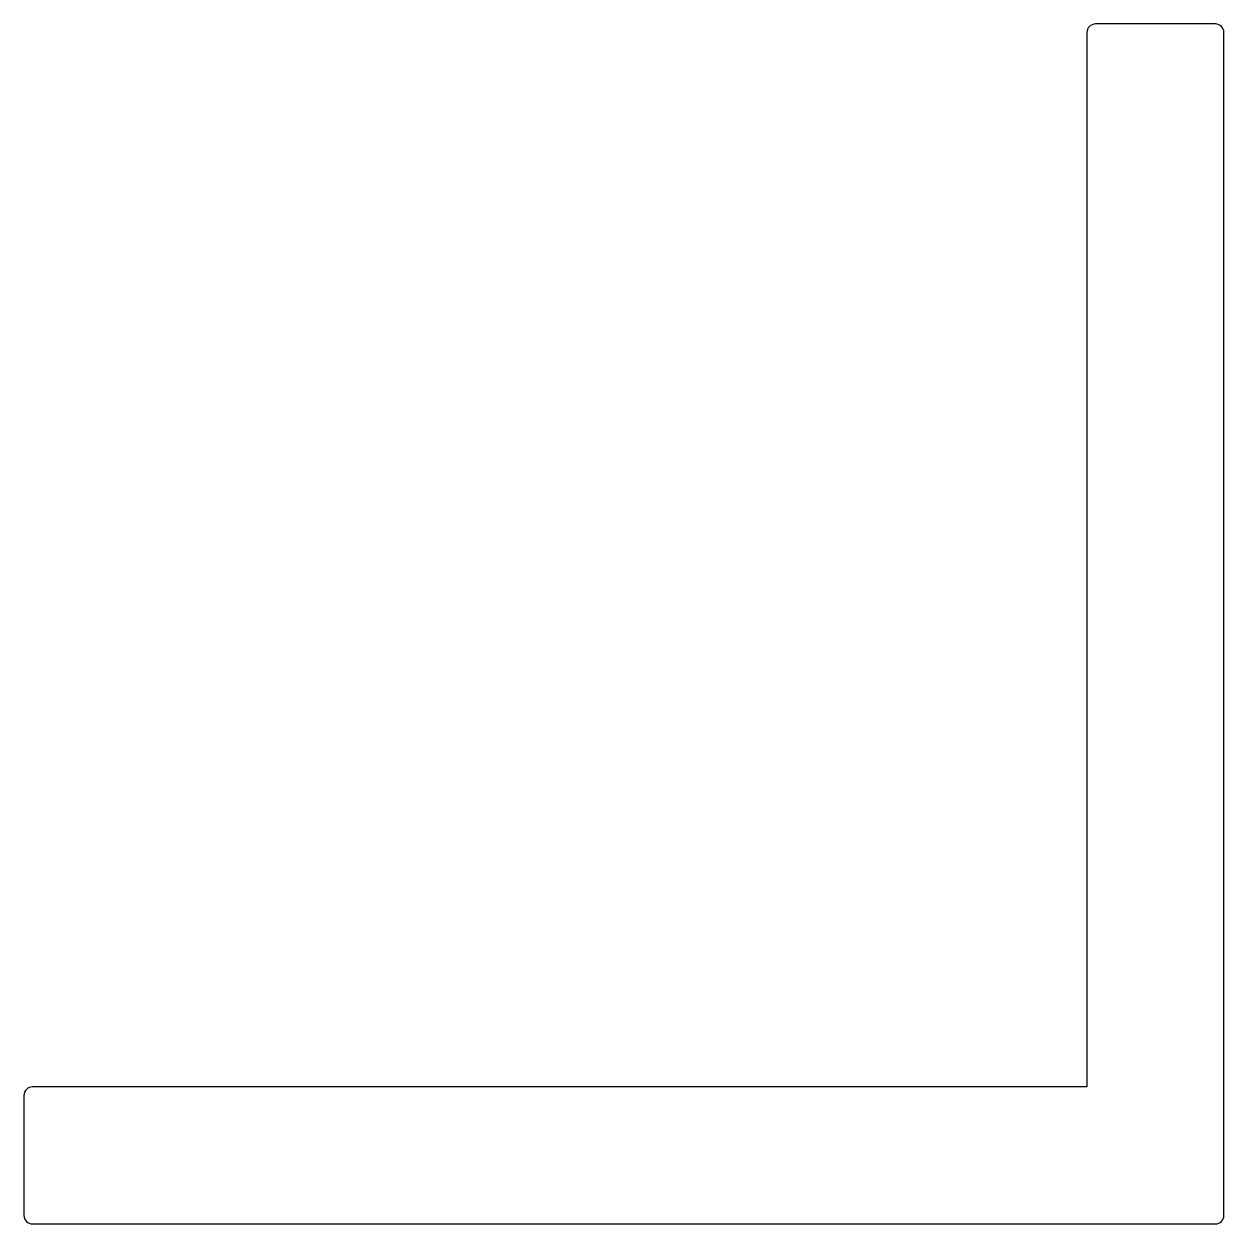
# Model space of a CAD drawing. Extents: x 2273.2 to 2308.2, y 1493.9 to 1528.9.
import ezdxf

# ---------------------------------------------------------------- set-up
doc = ezdxf.new("R2010")
doc.units = 0
doc.layers.get('0').update_dxf_attribs({"linetype": 'CONTINUOUS'})

msp = doc.modelspace()

# ---------------------------------------------------------------- linework, layer by layer
for p, q in [((2307.967, 1528.935), (2304.467, 1528.935)), ((2304.217, 1528.685), (2304.217, 1497.935)), ((2308.217, 1494.185), (2308.217, 1528.685)), ((2273.217, 1497.685), (2273.217, 1494.185)), ((2304.217, 1497.935), (2273.467, 1497.935)), ((2273.467, 1493.935), (2307.967, 1493.935))]:
    msp.add_line(p, q)
for centre, start, end in [((2304.467, 1528.685), 90, 180), ((2307.967, 1528.685), 360, 90), ((2273.467, 1497.685), 90, 180), ((2273.467, 1494.185), 180, 270), ((2307.967, 1494.185), 270, 0)]:
    msp.add_arc(centre, 0.25, start, end)

doc.saveas('drawing.dxf')
